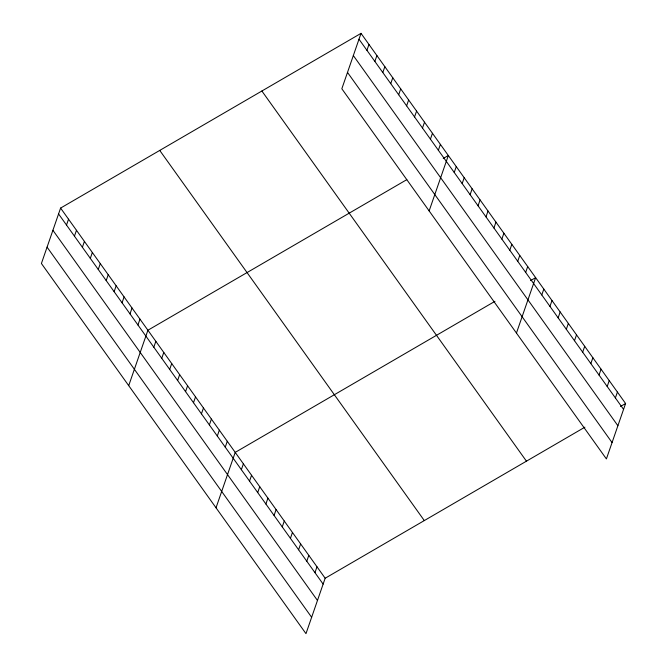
<?xml version="1.0" encoding="UTF-8"?>
<svg xmlns="http://www.w3.org/2000/svg" width="667" height="667" viewBox="0 0 667 667"><rect width="100%" height="100%" fill="white"/><g stroke="black" fill="none" stroke-linecap="round" stroke-linejoin="round"><path stroke-width="1" d="M361.022 33.35L341.837 88.761L606.403 458.921L625.588 403.51L361.022 33.35L60.597 208.079L41.412 263.49L305.978 633.65L325.163 578.239L584.917 427.163M66.508 225.046L68.534 219.185M74.446 236.151L76.472 230.29M82.383 247.257L84.409 241.396M90.32 258.362L92.346 252.501M98.257 269.468L100.283 263.607M106.195 280.574L108.221 274.712M114.132 291.679L116.158 285.818M122.061 302.785L124.095 296.915M129.998 313.89L132.033 308.021M137.936 324.987L139.97 319.126M128.714 385.643L147.907 330.232L406.812 179.648M153.81 347.199L155.845 341.337M161.748 358.304L163.782 352.443M169.685 369.41L171.719 363.548M177.622 380.515L179.656 374.654M185.559 391.621L187.594 385.759M193.497 402.726L195.531 396.865M201.434 413.832L203.46 407.971M209.371 424.937L211.397 419.068M217.309 436.035L219.335 430.173M225.246 447.14L227.272 441.279M366.933 50.317L368.959 44.456M216.025 507.795L235.209 452.384L494.964 301.309M374.871 61.422L376.897 55.561M241.362 469.693L243.388 463.823M382.808 72.528L384.834 66.667M249.533 481.132L251.567 475.271M390.745 83.633L392.771 77.772M257.712 492.571L259.746 486.71M398.683 94.739L400.709 88.878M265.891 504.01L267.917 498.149M406.62 105.845L408.646 99.975M274.07 515.458L276.096 509.588M414.549 116.942L416.583 111.081M282.249 526.897L284.275 521.035M422.486 128.047L424.52 122.186M290.42 538.336L292.454 532.474M430.423 139.153L432.458 133.292M298.599 549.775L300.634 543.913M438.361 150.258L440.395 144.397M306.778 561.222L308.804 555.361M429.139 210.914L448.332 155.503L443.247 158.463M314.957 572.661L316.983 566.8M454.235 172.47L456.27 166.608M462.173 183.575L464.207 177.714M470.11 194.681L472.144 188.819M478.047 205.786L480.082 199.925M485.985 216.892L488.019 211.022M493.922 227.997L495.948 222.128M501.859 239.094L503.885 233.233M509.796 250.2L511.822 244.339M517.734 261.306L519.76 255.444M525.671 272.411L527.697 266.55M516.45 333.066L535.634 277.655L530.548 280.615M541.787 294.956L543.813 289.094M549.958 306.403L551.993 300.534M558.137 317.842L560.172 311.981M566.316 329.281L568.342 323.42M574.495 340.72L576.521 334.859M582.675 352.168L584.701 346.306M590.845 363.607L592.88 357.745M599.024 375.046L601.059 369.185M607.203 386.485L609.229 380.624M615.383 397.932L617.409 392.071M620.502 406.461L625.588 403.51M358.996 39.211L623.562 409.371M353.335 55.561L617.892 425.721M347.499 72.411L612.064 442.571M261.881 91.012L526.446 461.172M159.738 150.417L424.304 520.577M60.597 208.079L325.163 578.239M58.571 213.94L323.136 584.1M52.91 230.29L317.467 600.45M47.074 247.14L311.639 617.3"/></g></svg>
